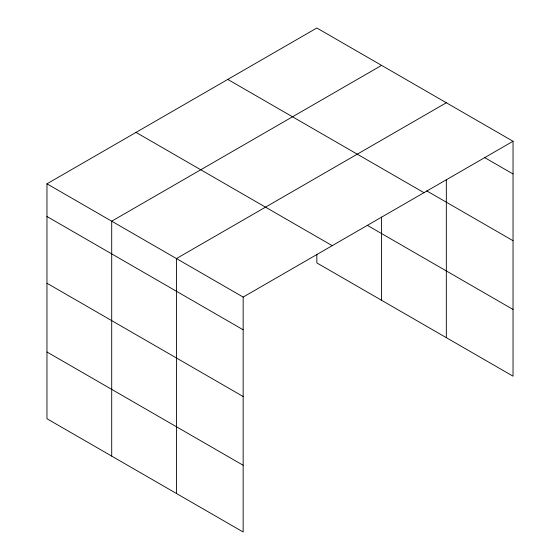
<?xml version="1.0" encoding="UTF-8"?>
<svg xmlns="http://www.w3.org/2000/svg" width="560" height="560" viewBox="0 0 560 560"><rect width="100%" height="100%" fill="white"/><g stroke="black" fill="none" stroke-linecap="round" stroke-linejoin="round"><path stroke-width="0.84" d="M316.841 254.254L316.841 262.92L513.037 376.187L513.037 141.267L316.841 28L46.963 183.813L46.963 418.733L243.159 532L243.159 297.08L46.963 183.813M381.584 65.38L111.706 221.193L111.706 456.106M446.327 102.76L176.449 258.573L176.449 493.486M243.159 297.08L513.037 141.267M484.554 157.528L513.037 173.971M426.755 190.89L513.037 240.702M227.78 79.415L423.976 192.689M367.283 225.309L513.037 309.456M136.024 132.391L332.22 245.665M46.963 216.51L243.159 329.777M46.963 283.241L243.159 396.515M46.963 351.995L243.159 465.269M446.327 179.655L446.327 337.673M381.584 217.028L381.584 300.293"/></g></svg>
